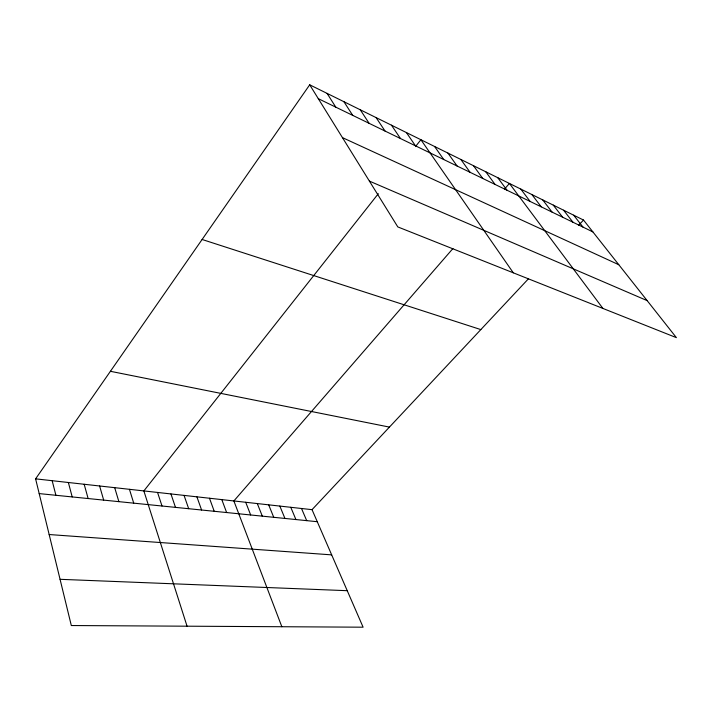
<?xml version="1.0" encoding="UTF-8"?>
<svg xmlns="http://www.w3.org/2000/svg" width="712" height="712" viewBox="0 0 712 712"><rect width="100%" height="100%" fill="white"/><g stroke="black" fill="none" stroke-linecap="round" stroke-linejoin="round"><path stroke-width="1.07" d="M35.6 478.847L312.034 509.667L363.102 627.192L71.316 625.537L35.6 478.847L309.702 84.808L583.52 220.053L676.4 337.648L397.803 226.914L309.702 84.808M378.321 193.7L143.86 490.915L187.051 626.195M415.479 146.601L420.899 139.73L513.299 272.821M452.939 248.524L233.874 500.954L281.845 626.729M504.523 189.081L509.409 183.447L602.913 308.438M312.034 509.667L528.384 278.864M578.5 225.401L583.52 220.053M60.066 579.31L347.242 590.693M49.164 534.534L331.676 554.87M39.187 493.594L317.267 521.709M110.413 371.299L389.437 427.102M202.101 239.481L480.84 329.594M369.394 181.097L647.155 300.624M342.445 137.63L618.808 264.731M318.291 98.665L592.865 231.89M573.676 215.193L583.03 227.119M563.601 210.218L572.964 222.233M553.286 205.118L562.649 217.222M542.722 199.903L552.076 212.096M531.891 194.554L541.245 206.836M520.792 189.072L530.137 201.452M497.741 177.68L507.06 190.255M485.762 171.77L495.062 184.435M473.471 165.7L482.745 178.454M460.86 159.461L470.098 172.322M447.901 153.062L457.113 166.021M434.587 146.485L443.754 159.541M406.401 132.565L415.47 145.818M391.467 125.187L400.482 138.546M376.096 117.596L385.041 131.053M360.254 109.773L369.127 123.327M343.923 101.709L352.716 115.362M327.084 93.388L335.779 107.147M301.505 508.493L306.703 520.641M290.781 507.3L295.925 519.555M279.834 506.081L284.942 518.443M268.682 504.835L273.737 517.312M257.308 503.571L262.31 516.156M245.711 502.272L250.66 514.972M221.806 499.61L226.63 512.542M209.479 498.231L214.241 511.296M196.904 496.834L201.594 510.014M184.061 495.401L188.68 508.706M170.942 493.932L175.481 507.371M157.548 492.446L162.007 506.009M129.442 489.313L133.722 503.153M114.694 487.667L118.877 501.649M99.609 485.984L103.685 500.118M84.167 484.258L88.128 498.542M68.361 482.496L72.206 496.932M52.172 480.698L55.901 495.285"/></g></svg>
